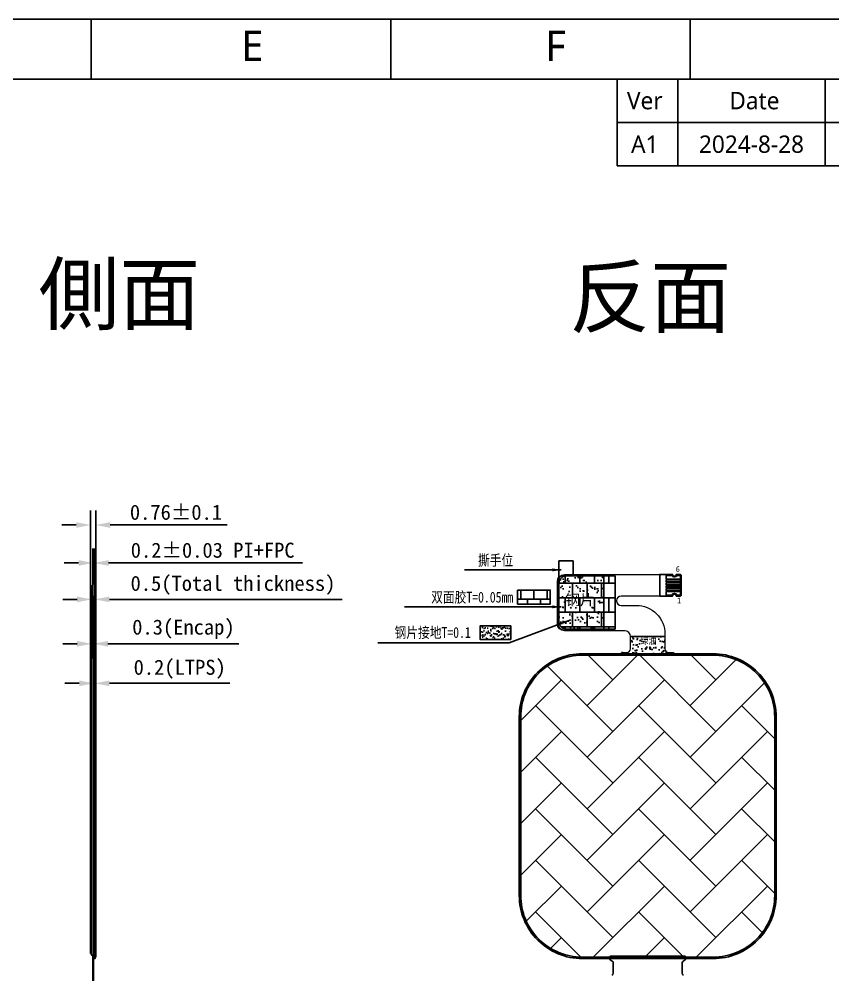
# Model space of a CAD drawing. Header units: millimetres. Extents: x 3387 to 5440, y -3014 to -2537.
# Drawn here: x 4467.2 to 4580.7, y -2670.4 to -2537.2 of the extents above; entities that cross this region are included whole.
import ezdxf
from ezdxf.enums import TextEntityAlignment as Align

# ---------------------------------------------------------------- set-up
doc = ezdxf.new("R2010")
doc.units = ezdxf.units.MM
for name, color, linetype in [('01 Copper', 3, 'Continuous'), ('06 Cutline', 4, 'Continuous'), ('7_ALL_FEATURES', 7, 'Continuous'), ('BOT', 5, 'Continuous'), ('dim', 3, 'Continuous'), ('FPC-LCM', 30, 'Continuous'), ('LCD', 4, 'Continuous')]:
    doc.layers.add(name, color=color, linetype=linetype)
doc.layers.add('FPC', color=50, linetype='Continuous', lineweight=5)
doc.styles.add('Arial', font='arial.ttf')
doc.styles.add('NOTE', font='ROMANS.shx', dxfattribs={"width": 0.8, "bigfont": 'EXTFONT.shx'})
doc.styles.add('RD', font='ROMAND.shx', dxfattribs={"width": 0.8})
doc.styles.add('WMF-ARIAL0', font='')
doc.styles.add('宋体', font='')
doc.styles.get('WMF-ARIAL0').set_extended_font_data('Microsoft YaHei')
doc.styles.get('宋体').set_extended_font_data('SimSun')
doc.dimstyles.new('STANDARD$0', dxfattribs={"dimtxt": 2.1, "dimasz": 2, "dimexe": 2, "dimexo": 0.1, "dimtad": 1, "dimdec": 5, "dimrnd": 0.005, "dimdsep": 46, "dimtxsty": '宋体', "dimblk": '_FILLED', "dimblk1": '_FILLED', "dimblk2": '_FILLED', "dimcen": 0.09, "dimclrd": 3, "dimclre": 3, "dimclrt": 3, "dimadec": 0, "dimazin": 0, "dimtol": 1, "dimtp": 1e-05, "dimtm": 1e-05, "dimtfac": 1, "dimtdec": 5, "dimtofl": 0, "dimtmove": 0, "dimatfit": 3, "dimldrblk": '_FILLED', "dimfxl": 1, "dimtolj": 1, "dimarcsym": 0})
doc.dimstyles.new('STANDARD$7', dxfattribs={"dimtxt": 1.5, "dimasz": 1.25, "dimexe": 0.25, "dimexo": 0.25, "dimgap": 0.25, "dimtad": 0, "dimzin": 0, "dimdsep": 46, "dimtxsty": 'NOTE', "dimcen": 0.5, "dimclrd": 256, "dimclre": 5, "dimclrt": 256, "dimazin": 0, "dimtfac": 1, "dimtmove": 0, "dimatfit": 1, "dimfxl": 1, "dimtolj": 1, "dimtzin": 0, "dimarcsym": 0})

# ---------------------------------------------------------------- blocks, each defined once
blk = doc.blocks.new('_FILLED')
at = {"color": 0, "linetype": 'ByBlock'}
blk.add_solid([(0, 0), (-1, 0.2), (-1, -0.2)], dxfattribs=at)
blk = doc.blocks.new('*D258')
at = {"color": 4, "linetype": 'ByBlock', "lineweight": -2}
for p, q in [((4477.26, -2626.15), (4477.26, -2616.1)), ((4477.76, -2625.58), (4477.76, -2616.1)), ((4475.26, -2618.1), (4473.26, -2618.1)), ((4479.76, -2618.1), (4512.24, -2618.1))]:
    blk.add_line(p, q, dxfattribs=at)
at = {"layer": 'Defpoints', "color": 0, "linetype": 'ByBlock'}
for p in [(4477.76, -2618.1), (4477.76, -2625.68), (4477.26, -2626.25)]:
    blk.add_point(p, dxfattribs=at)
at = {"color": 4, "linetype": 'ByBlock', "lineweight": -2, "xscale": 2, "yscale": 2, "zscale": 2}
blk.add_blockref('_FILLED', (4477.26, -2618.1), dxfattribs=at)
at = {"color": 4, "linetype": 'ByBlock', "lineweight": -2, "xscale": 2, "yscale": 2, "zscale": 2, "rotation": 180}
blk.add_blockref('_FILLED', (4477.76, -2618.1), dxfattribs=at)
at = {"color": 4, "linetype": 'ByBlock', "insert": (4497, -2616.14), "char_height": 2.1, "attachment_point": 5, "style": '宋体'}
blk.add_mtext('\\A1;0.5(Total thickness)', dxfattribs=at)
blk = doc.blocks.new('*D253')
at = {"color": 4, "linetype": 'ByBlock', "lineweight": -2}
for p, q in [((4477.56, -2625.78), (4477.56, -2631.8)), ((4477.76, -2625.78), (4477.76, -2631.8)), ((4475.56, -2629.8), (4473.56, -2629.8)), ((4479.76, -2629.8), (4496.56, -2629.8))]:
    blk.add_line(p, q, dxfattribs=at)
at = {"layer": 'Defpoints', "color": 0, "linetype": 'ByBlock'}
for p in [(4477.56, -2625.68), (4477.76, -2625.68), (4477.76, -2629.8)]:
    blk.add_point(p, dxfattribs=at)
at = {"color": 4, "linetype": 'ByBlock', "lineweight": -2, "xscale": 2, "yscale": 2, "zscale": 2}
blk.add_blockref('_FILLED', (4477.56, -2629.8), dxfattribs=at)
at = {"color": 4, "linetype": 'ByBlock', "lineweight": -2, "xscale": 2, "yscale": 2, "zscale": 2, "rotation": 180}
blk.add_blockref('_FILLED', (4477.76, -2629.8), dxfattribs=at)
at = {"color": 4, "linetype": 'ByBlock', "insert": (4489.57, -2627.84), "char_height": 2.1, "attachment_point": 5, "style": '宋体'}
blk.add_mtext('\\A1;0.2(LTPS)', dxfattribs=at)
blk = doc.blocks.new('*D254')
at = {"color": 4, "linetype": 'ByBlock', "lineweight": -2}
for p, q in [((4477.26, -2625.58), (4477.26, -2622.29)), ((4477.56, -2625.58), (4477.56, -2622.29)), ((4475.26, -2624.29), (4473.26, -2624.29)), ((4479.56, -2624.29), (4497.82, -2624.29))]:
    blk.add_line(p, q, dxfattribs=at)
at = {"layer": 'Defpoints', "color": 0, "linetype": 'ByBlock'}
for p in [(4477.56, -2624.29), (4477.26, -2625.68), (4477.56, -2625.68)]:
    blk.add_point(p, dxfattribs=at)
at = {"color": 4, "linetype": 'ByBlock', "lineweight": -2, "xscale": 2, "yscale": 2, "zscale": 2}
blk.add_blockref('_FILLED', (4477.26, -2624.29), dxfattribs=at)
at = {"color": 4, "linetype": 'ByBlock', "lineweight": -2, "xscale": 2, "yscale": 2, "zscale": 2, "rotation": 180}
blk.add_blockref('_FILLED', (4477.56, -2624.29), dxfattribs=at)
at = {"color": 4, "linetype": 'ByBlock', "insert": (4490.09, -2622.26), "char_height": 2.1, "attachment_point": 5, "style": '宋体'}
blk.add_mtext('\\A1;0.3(Encap)', dxfattribs=at)
blk = doc.blocks.new('*D259')
at = {"color": 4, "linetype": 'ByBlock', "lineweight": -2}
for p, q in [((4477.13, -2626.87), (4477.13, -2605.73)), ((4477.89, -2626.87), (4477.89, -2605.73)), ((4475.13, -2607.73), (4473.13, -2607.73)), ((4479.89, -2607.73), (4496.21, -2607.73))]:
    blk.add_line(p, q, dxfattribs=at)
at = {"layer": 'Defpoints', "color": 0, "linetype": 'ByBlock'}
for p in [(4477.89, -2607.73), (4477.13, -2626.97), (4477.89, -2626.97)]:
    blk.add_point(p, dxfattribs=at)
at = {"color": 4, "linetype": 'ByBlock', "lineweight": -2, "xscale": 2, "yscale": 2, "zscale": 2}
blk.add_blockref('_FILLED', (4477.13, -2607.73), dxfattribs=at)
at = {"color": 4, "linetype": 'ByBlock', "lineweight": -2, "xscale": 2, "yscale": 2, "zscale": 2, "rotation": 180}
blk.add_blockref('_FILLED', (4477.89, -2607.73), dxfattribs=at)
at = {"color": 4, "linetype": 'ByBlock', "insert": (4489.05, -2605.97), "char_height": 2.1, "attachment_point": 5, "style": '宋体'}
blk.add_mtext('\\A1;0.76%%P0.1', dxfattribs=at)
blk = doc.blocks.new('*D260')
at = {"color": 4, "linetype": 'ByBlock', "lineweight": -2}
for p, q in [((4477.46, -2615.98), (4477.46, -2611.02)), ((4477.66, -2616.03), (4477.66, -2611.02)), ((4475.46, -2613.02), (4473.46, -2613.02)), ((4479.66, -2613.02), (4506.69, -2613.02))]:
    blk.add_line(p, q, dxfattribs=at)
at = {"layer": 'Defpoints', "color": 0, "linetype": 'ByBlock'}
for p in [(4477.66, -2613.02), (4477.46, -2616.08), (4477.66, -2616.13)]:
    blk.add_point(p, dxfattribs=at)
at = {"color": 4, "linetype": 'ByBlock', "lineweight": -2, "xscale": 2, "yscale": 2, "zscale": 2}
blk.add_blockref('_FILLED', (4477.46, -2613.02), dxfattribs=at)
at = {"color": 4, "linetype": 'ByBlock', "lineweight": -2, "xscale": 2, "yscale": 2, "zscale": 2, "rotation": 180}
blk.add_blockref('_FILLED', (4477.66, -2613.02), dxfattribs=at)
at = {"color": 4, "linetype": 'ByBlock', "insert": (4494.17, -2611.26), "char_height": 2.1, "attachment_point": 5, "style": '宋体'}
blk.add_mtext('\\A1;0.2%%P0.03 PI+FPC', dxfattribs=at)
blk = doc.blocks.new('5464')
at = {"linetype": 'ByBlock'}
for p, q in [((4477.256, -2626.516), (4477.126, -2626.516)), ((4477.126, -2626.516), (4477.126, -2667.468)), ((4477.886, -2667.968), (4477.886, -2625.88)), ((4477.126, -2667.468), (4477.256, -2667.468)), ((4477.256, -2667.668), (4477.256, -2667.468)), ((4477.756, -2668.168), (4477.756, -2667.968)), ((4477.756, -2667.968), (4477.886, -2667.968))]:
    blk.add_line(p, q, dxfattribs=at)
at = {"layer": 'FPC', "linetype": 'Continuous'}
for p, q in [((4477.456, -2626.181), (4477.456, -2614.628)), ((4477.456, -2614.628), (4477.656, -2614.628)), ((4477.656, -2614.628), (4477.656, -2617.628)), ((4477.456, -2617.628), (4477.556, -2617.628)), ((4477.556, -2617.628), (4477.556, -2626.181)), ((4477.556, -2617.628), (4477.656, -2617.628)), ((4477.556, -2626.181), (4477.456, -2626.181))]:
    blk.add_line(p, q, dxfattribs=at)
at = {"layer": 'FPC-LCM', "linetype": 'Continuous'}
for p, q in [((4477.556, -2667.818), (4477.456, -2667.818)), ((4477.456, -2667.818), (4477.456, -2708.066)), ((4477.556, -2708.066), (4477.556, -2667.818)), ((4477.456, -2708.066), (4477.556, -2708.066))]:
    blk.add_line(p, q, dxfattribs=at)
at = {"layer": 'LCD', "color": 3, "linetype": 'Continuous', "lineweight": -3, "ltscale": 3.463696}
for points in [[(4477.556, -2625.68), (4477.756, -2625.68), (4477.756, -2668.168), (4477.556, -2668.168)], [(4477.256, -2626.25), (4477.556, -2626.25), (4477.556, -2667.668), (4477.256, -2667.668)]]:
    blk.add_lwpolyline(points, close=True, dxfattribs=at)
at = {"linetype": 'ByBlock'}
for base, p1, p2, text, picture, middle in [((4477.886, -2607.726), (4477.126, -2626.975), (4477.886, -2626.975), '<>%%P0.1', '*D259', (4489.046, -2607.726)), ((4477.756, -2618.105), (4477.256, -2626.25), (4477.756, -2625.68), '<>(Total thickness)', '*D258', (4496.999, -2618.105)), ((4477.556, -2624.287), (4477.256, -2625.68), (4477.556, -2625.68), '<>(Encap)', '*D254', (4490.087, -2624.287)), ((4477.756, -2629.802), (4477.556, -2625.68), (4477.756, -2625.68), '<>(LTPS)', '*D253', (4489.572, -2629.802))]:
    dim = blk.add_linear_dim(base=base, p1=p1, p2=p2, text=text, dimstyle='STANDARD$0', override={"dimdec": 2, "dimclrd": 4, "dimclre": 4, "dimclrt": 4, "dimtol": 0}, dxfattribs=at)
    dim.commit()
    dim.dimension.update_dxf_attribs({"geometry": picture, "text_midpoint": middle, "dimtype": 128})
dim = blk.add_linear_dim(base=(4477.656, -2613.02), p1=(4477.456, -2616.078), p2=(4477.656, -2616.128), text='<>%%P0.03 PI+FPC', dimstyle='STANDARD$0', override={"dimdec": 2, "dimclrd": 4, "dimclre": 4, "dimclrt": 4, "dimtol": 0}, dxfattribs=at)
dim.commit()
dim.dimension.update_dxf_attribs({"geometry": '*D260', "text_midpoint": (4494.171, -2611.262)})

msp = doc.modelspace()

# ---------------------------------------------------------------- hatches: boundary and pattern name
at = {"linetype": 'ByBlock'}
h = msp.add_hatch(dxfattribs=at)
h.set_pattern_fill('AR-SAND', color=256, scale=0.03, style=0)
h.set_pattern_definition([(37.5, (275.13, -4.7122), (-0.04800094, 1.4682397), [0, -1.15824, 0, -1.2954, 0, -1.23825]), (7.5, (275.13, -4.7122), (1.34856985, 2.1504753), [0, -0.62484, 0, -1.04394, 0, -0.40005]), (327.5, (274.1927, -4.7122), (2.3729771, 0.00431155), [0, -0.381, 0, -1.3716, 0, -1.7907]), (317.5, (274.1927, -4.7122), (2.29066936, 0.668788), [0, -0.1905, 0, -0.89916, 0, -1.0287])])
edge = h.paths.add_edge_path()
edge.add_line((4548.740689, -2622.432222), (4543.250527, -2622.430843))
edge.add_arc((4543.250765, -2621.480843), 0.95, 179.99999993, 269.98560464, ccw=False)
edge.add_line((4542.300765, -2621.480843), (4542.300765, -2615.627856))
edge.add_arc((4543.250765, -2615.627856), 0.95, 89.99999998, 179.99999997, ccw=False)
edge.add_line((4543.250765, -2614.677856), (4548.740689, -2614.677856))
edge.add_line((4548.740689, -2614.677856), (4548.740689, -2622.432222))
h = msp.add_hatch(dxfattribs=at)
h.set_pattern_fill('AR-SAND', color=256, scale=0.015, style=0)
h.set_pattern_definition([(142.5, (6696.06076, -1281.8957), (0.02400047, 0.73411986), [0, -0.57912, 0, -0.6477, 0, -0.619125]), (172.5, (6696.0608, -1281.8957), (-0.67428492, 1.07523765), [0, -0.31242, 0, -0.52197, 0, -0.200025]), (212.5, (6696.5294, -1281.8957), (-1.18648856, 0.00215578), [0, -0.1905, 0, -0.6858, 0, -0.89535]), (222.5, (6696.5294, -1281.8957), (-1.14533468, 0.334394), [0, -0.09525, 0, -0.44958, 0, -0.51435])])
h.paths.add_polyline_path([(4535.747229, -2621.788438), (4531.462238, -2621.788438), (4531.462238, -2623.675283), (4535.747229, -2623.675283)])
at = {"layer": '01 Copper', "linetype": 'ByBlock'}
h = msp.add_hatch(dxfattribs=at)
h.set_pattern_fill('AR-CONC', color=256, scale=0.009, style=0)
h.set_pattern_definition([(50, (275.13, -4.7122), (1.63966202, -0.14345177), [0.17145, -1.88595]), (355, (275.13, -4.7122), (-0.31718543, 1.7195098), [0.13716, -1.50876]), (100.451, (275.2666, -4.7241), (1.3224825, 1.5760502), [0.14571, -1.60281]), (46.1842, (275.13, -4.255), (2.4397114, -0.37838095), [0.257175, -2.828925]), (96.6356, (275.3333, -4.2865), (2.1366381, 2.22683), [0.218565, -2.404215]), (351.184, (275.13, -4.255), (2.1366415, 2.226826), [0.20574, -2.26314]), (21, (275.3586, -4.3693), (1.36453392, -0.92038967), [0.17145, -1.88595]), (326, (275.3586, -4.3693), (0.55621826, 1.6576917), [0.13716, -1.50876]), (71.4514, (275.4723, -4.446), (1.9207484, 0.7373057), [0.14571, -1.60281]), (37.5, (275.13, -4.7122), (0.02779743, 0.76099535), [0, -1.490472, 0, -1.53162, 0, -1.514475]), (7.5, (275.13, -4.7122), (0.60137696, 0.90162517), [0, -0.873252, 0, -1.456182, 0, -0.577215]), (327.5, (274.6202, -4.7122), (1.22031536, -0.051558696), [0, -0.5715, 0, -1.78308, 0, -2.36601]), (317.5, (274.3916, -4.7122), (1.33316263, 0.22883842), [0, -0.74295, 0, -1.184148, 0, -1.68021])])
h.paths.add_polyline_path([(4552.450765, -2624.979639, -0.4142135624), (4551.950765, -2625.479639), (4551.390709, -2625.479639, 0.3563939587), (4551.14576, -2625.679639), (4558.555653, -2625.679639, 0.3563939587), (4558.310704, -2625.479639), (4557.750765, -2625.479639, -0.4142135624), (4557.250765, -2624.979639), (4557.250765, -2623.282953), (4552.450765, -2623.282953)])
h.paths.add_polyline_path([(4553.678868, -2621.924591), (4556.327182, -2621.924591), (4556.327182, -2623.739197), (4553.678868, -2623.739197)], flags=9)
at = {"layer": 'BOT', "linetype": 'Continuous', "lineweight": -3, "ltscale": 3.463696}
h = msp.add_hatch(dxfattribs=at)
h.set_pattern_fill('AR-HBONE', color=256, scale=0.05, style=0)
h.set_pattern_definition([(45, (451.3957, 25.2397), (7e-16, 7.184205), [15.24, -5.08]), (135, (454.988, 28.832), (7e-16, 7.184205), [15.24, -5.08])])
edge = h.paths.add_edge_path()
edge.add_line((4572.566206, -2634.479639), (4572.566206, -2659.367639))
edge.add_arc((4563.966206, -2659.367639), 8.6, 270, 360, ccw=False)
edge.add_line((4563.966206, -2667.967639), (4545.735206, -2667.967639))
edge.add_arc((4545.735206, -2659.367639), 8.6, 180, 270, ccw=False)
edge.add_line((4537.135206, -2659.367639), (4537.135206, -2634.479639))
edge.add_arc((4545.735206, -2634.479639), 8.6, 90, 180, ccw=False)
edge.add_line((4545.735206, -2625.879639), (4563.966206, -2625.879639))
edge.add_arc((4563.966206, -2634.479639), 8.6, 0, 90, ccw=False)
at = {"layer": 'dim', "linetype": 'ByBlock'}
h = msp.add_hatch(dxfattribs=at)
h.set_pattern_fill('AR-B88', color=256, scale=0.01, style=0)
h.set_pattern_definition([(0, (275.13, -4.7122), (0, 2.032), []), (90, (275.13, -4.7122), (-1.016, 2.032), [2.032, -2.032])])
edge = h.paths.add_edge_path()
edge.add_arc((4543.464469, -2621.233047), 1, 180, 270)
edge.add_line((4543.464469, -2622.233047), (4550.309967, -2622.233047))
edge.add_line((4550.309967, -2622.233047), (4550.309967, -2614.830392))
edge.add_line((4550.309967, -2614.830392), (4543.464469, -2614.830392))
edge.add_arc((4543.464469, -2615.830392), 1, 90, 180)
edge.add_line((4542.464469, -2615.830392), (4542.464469, -2621.233047))
h = msp.add_hatch(dxfattribs=at)
h.set_pattern_fill('AR-B88', color=256, scale=0.009, style=0)
h.set_pattern_definition([(0, (275.13, -4.7122), (0, 1.8288), []), (90, (275.13, -4.7122), (-0.9144, 1.8288), [1.8288, -1.8288])])
h.paths.add_polyline_path([(4536.695047, -2616.808573), (4541.254919, -2616.808573), (4541.254919, -2618.746558), (4536.695047, -2618.746558)])

# ---------------------------------------------------------------- linework, layer by layer
for p, q in [((4550.57294, -2557.669622), (4550.57294, -2545.57006)), ((4687.470843, -2557.669622), (4550.57294, -2557.669622))]:
    msp.add_line(p, q)
at = {"linetype": 'ByBlock'}
for p, q in [((4542.464469, -2612.727576), (4544.453109, -2612.727576)), ((4542.464469, -2616.180395), (4542.464469, -2612.727576)), ((4544.453109, -2612.727576), (4544.453109, -2614.830392)), ((4552.450765, -2623.282953), (4557.250765, -2623.282953))]:
    msp.add_line(p, q, dxfattribs=at)
msp.add_lwpolyline([(4687.470843, -2787.156909), (4687.470843, -2545.57006), (4325.130308, -2545.57006), (4316.777824, -2537.217576), (4695.823326, -2537.217576), (4695.823326, -2795.509393)], close=True)
for points in [[(4477.235542, -2537.217576), (4477.235542, -2545.57006)], [(4518.997961, -2537.217576), (4518.997961, -2545.57006)], [(4560.76038, -2537.217576), (4560.76038, -2545.57006)]]:
    msp.add_lwpolyline(points, dxfattribs=at)
for points in [[(4559.042634, -2557.669622), (4559.042634, -2545.57006)], [(4579.611889, -2557.669622), (4579.611889, -2545.57006)], [(4550.57294, -2551.619841), (4687.470843, -2551.619841)]]:
    msp.add_lwpolyline(points)
msp.add_lwpolyline([(4548.740689, -2622.432222), (4543.250527, -2622.430843, -0.4141399763), (4542.300765, -2621.480843), (4542.300765, -2615.627856, -0.4142135623), (4543.250765, -2614.677856), (4548.740689, -2614.677856)], format="xyb", close=True, dxfattribs=at)
msp.add_lwpolyline([(4556.526315, -2614.627856), (4558.326315, -2614.627856), (4558.326315, -2614.675546, 0.4142135624), (4558.526315, -2614.875546), (4558.626315, -2614.875546, 0.4142135624), (4558.826315, -2614.675546), (4558.826315, -2614.627856), (4559.376315, -2614.627856, -0.4142135624), (4559.526315, -2614.777856), (4559.526315, -2617.477856, -0.4142135624), (4559.376315, -2617.627856), (4558.826315, -2617.627856), (4558.826315, -2617.580167, 0.4142135624), (4558.626315, -2617.380167), (4558.526315, -2617.380167, 0.4142135624), (4558.326315, -2617.580167), (4558.326315, -2617.627856), (4556.526315, -2617.627856), (4556.526315, -2614.627856), (4556.526315, -2617.627856), (4558.326315, -2617.627856), (4558.326315, -2617.580167, -0.4142135624), (4558.526315, -2617.380167), (4558.626315, -2617.380167, -0.4142135624), (4558.826315, -2617.580167), (4558.826315, -2617.627856), (4559.376315, -2617.627856, 0.4142135624), (4559.526315, -2617.477856), (4559.526315, -2614.777856, 0.4142135624), (4559.376315, -2614.627856), (4558.826315, -2614.627856), (4558.826315, -2614.675546, -0.4142135624), (4558.626315, -2614.875546), (4558.526315, -2614.875546, -0.4142135624), (4558.326315, -2614.675546), (4558.326315, -2614.627856)], format="xyb", close=True)
at = {"color": 30}
for points in [[(4558.238609, -2614.762856), (4557.426315, -2614.762856), (4557.426315, -2615.262856), (4559.426315, -2615.262856), (4559.426315, -2614.812856, 0.4142135624), (4559.376315, -2614.762856), (4558.914022, -2614.762856, -0.3323686154), (4558.626315, -2614.977856), (4558.526315, -2614.977856, -0.3323686154)], [(4558.238609, -2617.492856), (4557.426315, -2617.492856), (4557.426315, -2616.992856), (4559.426315, -2616.992856), (4559.426315, -2617.442856, -0.4142135624), (4559.376315, -2617.492856), (4558.914022, -2617.492856, 0.3323686154), (4558.626315, -2617.277856), (4558.526315, -2617.277856, 0.3323686154)]]:
    msp.add_lwpolyline(points, format="xyb", close=True, dxfattribs=at)
for points in [[(4559.426315, -2615.392856), (4557.426315, -2615.392856), (4557.426315, -2615.662856), (4559.426315, -2615.662856)], [(4559.426315, -2615.792856), (4557.426315, -2615.792856), (4557.426315, -2616.062856), (4559.426315, -2616.062856)], [(4559.426315, -2616.462856), (4557.426315, -2616.462856), (4557.426315, -2616.192856), (4559.426315, -2616.192856)], [(4559.426315, -2616.862856), (4557.426315, -2616.862856), (4557.426315, -2616.592856), (4559.426315, -2616.592856)]]:
    msp.add_lwpolyline(points, close=True, dxfattribs=at)
at = {"linetype": 'ByBlock'}
msp.add_lwpolyline([(4535.747229, -2621.788438), (4531.462238, -2621.788438), (4531.462238, -2623.675283), (4535.747229, -2623.675283)], close=True, dxfattribs=at)
at = {"layer": '06 Cutline'}
msp.add_lwpolyline([(4549.851193, -2670.490675, 0.3152987889), (4550.048587, -2670.208768), (4550.048587, -2668.779342, 0.2546712192), (4549.911313, -2668.52731), (4549.603256, -2668.328411, -0.2546712192), (4549.51174, -2668.16039), (4549.51174, -2668.009639, -0.4142135624), (4549.71174, -2667.809639), (4559.98974, -2667.809639, -0.4142135624), (4560.18974, -2668.009639), (4560.18974, -2668.16039, -0.2546712192), (4560.098224, -2668.328411), (4559.790167, -2668.52731, 0.2546712192), (4559.652893, -2668.779342), (4559.652893, -2670.208768, 0.3152987889), (4559.850287, -2670.490675)], format="xyb", dxfattribs=at)
at = {"layer": '7_ALL_FEATURES', "color": 7, "linetype": 'Continuous'}
msp.add_line((4563.966206, -2668.167639), (4563.773799, -2668.167639), dxfattribs=at)
at = {"layer": 'BOT', "linetype": 'Continuous', "lineweight": -3, "ltscale": 3.463696}
msp.add_lwpolyline([(4572.566206, -2634.479639), (4572.566206, -2659.367639, -0.4142135624), (4563.966206, -2667.967639), (4545.735206, -2667.967639, -0.4142135624), (4537.135206, -2659.367639), (4537.135206, -2634.479639, -0.4142135624), (4545.735206, -2625.879639), (4563.966206, -2625.879639, -0.4142135624)], format="xyb", close=True, dxfattribs=at)
at = {"layer": 'dim', "linetype": 'ByBlock'}
msp.add_lwpolyline([(4542.464469, -2621.233047, 0.4142135624), (4543.464469, -2622.233047), (4550.309967, -2622.233047), (4550.309967, -2614.830392), (4543.464469, -2614.830392, 0.4142135624), (4542.464469, -2615.830392)], format="xyb", close=True, dxfattribs=at)
msp.add_lwpolyline([(4536.695047, -2616.808573), (4541.254919, -2616.808573), (4541.254919, -2618.746558), (4536.695047, -2618.746558)], close=True, dxfattribs=at)
at = {"layer": 'FPC', "linetype": 'Continuous'}
for points in [[(4551.140709, -2625.729639, -0.4142135624), (4551.390709, -2625.479639), (4551.950765, -2625.479639, 0.4142135624), (4552.450765, -2624.979639), (4552.450765, -2623.282953, 0.4141399758), (4551.650966, -2622.482953), (4543.250514, -2622.480843, -0.4141399763), (4542.250765, -2621.480843), (4542.250765, -2615.627856, -0.4142135623), (4543.250765, -2614.627856), (4558.326315, -2614.627856)], [(4556.526315, -2617.627856), (4551.162852, -2617.627856, 1), (4551.162852, -2618.934489), (4553.250765, -2618.934489, -0.4142135626), (4557.250765, -2622.934489), (4557.250765, -2624.979639, 0.4142135624), (4557.750765, -2625.479639), (4558.310704, -2625.479639, -0.4142135624), (4558.560704, -2625.729639)]]:
    msp.add_lwpolyline(points, format="xyb", dxfattribs=at)
at = {"layer": 'LCD', "color": 3, "linetype": 'Continuous', "lineweight": -3, "ltscale": 3.463696}
msp.add_lwpolyline([(4572.766206, -2634.479639), (4572.766206, -2659.367639, -0.4142135624), (4563.966206, -2668.167639), (4545.735206, -2668.167639, -0.4142135624), (4536.935206, -2659.367639), (4536.935206, -2634.479639, -0.4142135624), (4545.735206, -2625.679639), (4563.966206, -2625.679639, -0.4142135624)], format="xyb", close=True, dxfattribs=at)

# ---------------------------------------------------------------- block references
at = {"linetype": 'ByBlock'}
msp.add_blockref('5464', (0, 0), dxfattribs=at)

# ---------------------------------------------------------------- texts
at = {"style": 'WMF-ARIAL0'}
for s, p in [('E', (4498.146574, -2543.070623)), ('F', (4540.550561, -2543.073849))]:
    msp.add_text(s, height=4.254524, dxfattribs=at).set_placement(p)
for s, p in [('Ver', (4554.443009, -2548.59495)), (' Date', (4569.327262, -2548.59495)), ('A1', (4554.443009, -2554.644731)), ('2024-8-28', (4569.327262, -2554.644731))]:
    msp.add_text(s, height=2.4199124, dxfattribs=at).set_placement(p, align=Align.MIDDLE)
at = {"lineweight": 5, "insert": (4556.077182, -2624.444719), "char_height": 1, "width": 12.93039335, "attachment_point": 9, "style": 'RD'}
msp.add_mtext('{\\fSimHei|b0|i0|c134|p49;绿油}', dxfattribs=at)
at = {"layer": 'dim', "lineweight": 9, "char_height": 8.26875, "width": 100.48588541, "attachment_point": 1, "style": 'Arial'}
for s, insert in [('{\\fSimSun|b0|i0|c134|p2;側面}', (4469.874842, -2571.395712)), ('{\\fSimSun|b0|i0|c134|p2;反面}', (4543.91476, -2571.801727))]:
    msp.add_mtext(s, dxfattribs=dict(at, insert=insert))
at = {"layer": 'dim', "lineweight": 5, "char_height": 1.5, "width": 12.93039335, "attachment_point": 9, "style": 'RD'}
for s, insert in [('{\\fSimHei|b0|i0|c134|p49;撕手位}', (4536.087577, -2613.560106)), ('{\\fSimHei|b0|i0|c134|p49;双面胶T=0.05mm}', (4536.087577, -2618.712325)), ('{\\fSimHei|b0|i0|c134|p49;钢片接地T=0.1}', (4530.166535, -2623.628451))]:
    msp.add_mtext(s, dxfattribs=dict(at, insert=insert))
at = {"layer": 'dim', "color": 0, "char_height": 0.8, "width": 21.64745601, "attachment_point": 7, "style": 'Arial'}
for s, insert in [('{\\fSimHei|b0|i0|c134|p49;6}', (4558.763975, -2614.29203)), ('{\\fSimHei|b0|i0|c134|p49;1}', (4558.943559, -2618.645258))]:
    msp.add_mtext(s, dxfattribs=dict(at, insert=insert))
at = {"layer": 'dim', "color": 1, "insert": (4547.452268, -2619.078522), "char_height": 1.5, "width": 21.64745601, "attachment_point": 9, "style": 'Arial'}
msp.add_mtext('{\\fSimHei|b0|i0|c134|p49;钢片}', dxfattribs=at)

# ---------------------------------------------------------------- leaders
at = {"linetype": 'ByBlock'}
for points, override in [([(4542.802879, -2613.988046), (4529.295843, -2613.988046)], {"dimgap": 0.25, "dimtad": 0}), ([(4542.802879, -2619.140265), (4520.940481, -2619.140265)], {"dimgap": 0.25, "dimtad": 0}), ([(4544.120824, -2620.933088), (4535.519034, -2624.155834), (4517.216647, -2624.155834)], {"dimtxt": 2.1, "dimasz": 2, "dimexe": 2, "dimexo": 0.1, "dimgap": 0.625, "dimtad": 1, "dimrnd": 0.005, "dimzin": 8, "dimtxsty": '宋体', "dimcen": 0.09, "dimclrd": 4, "dimclre": 4, "dimclrt": 4, "dimadec": 0, "dimtp": 1e-05, "dimtm": 1e-05, "dimtdec": 5, "dimtofl": 0, "dimatfit": 3, "dimldrblk": '_FILLED', "dimtzin": 8})]:
    msp.add_leader(points, dimstyle='STANDARD$7', override=override, dxfattribs=at)

doc.saveas('drawing.dxf')
